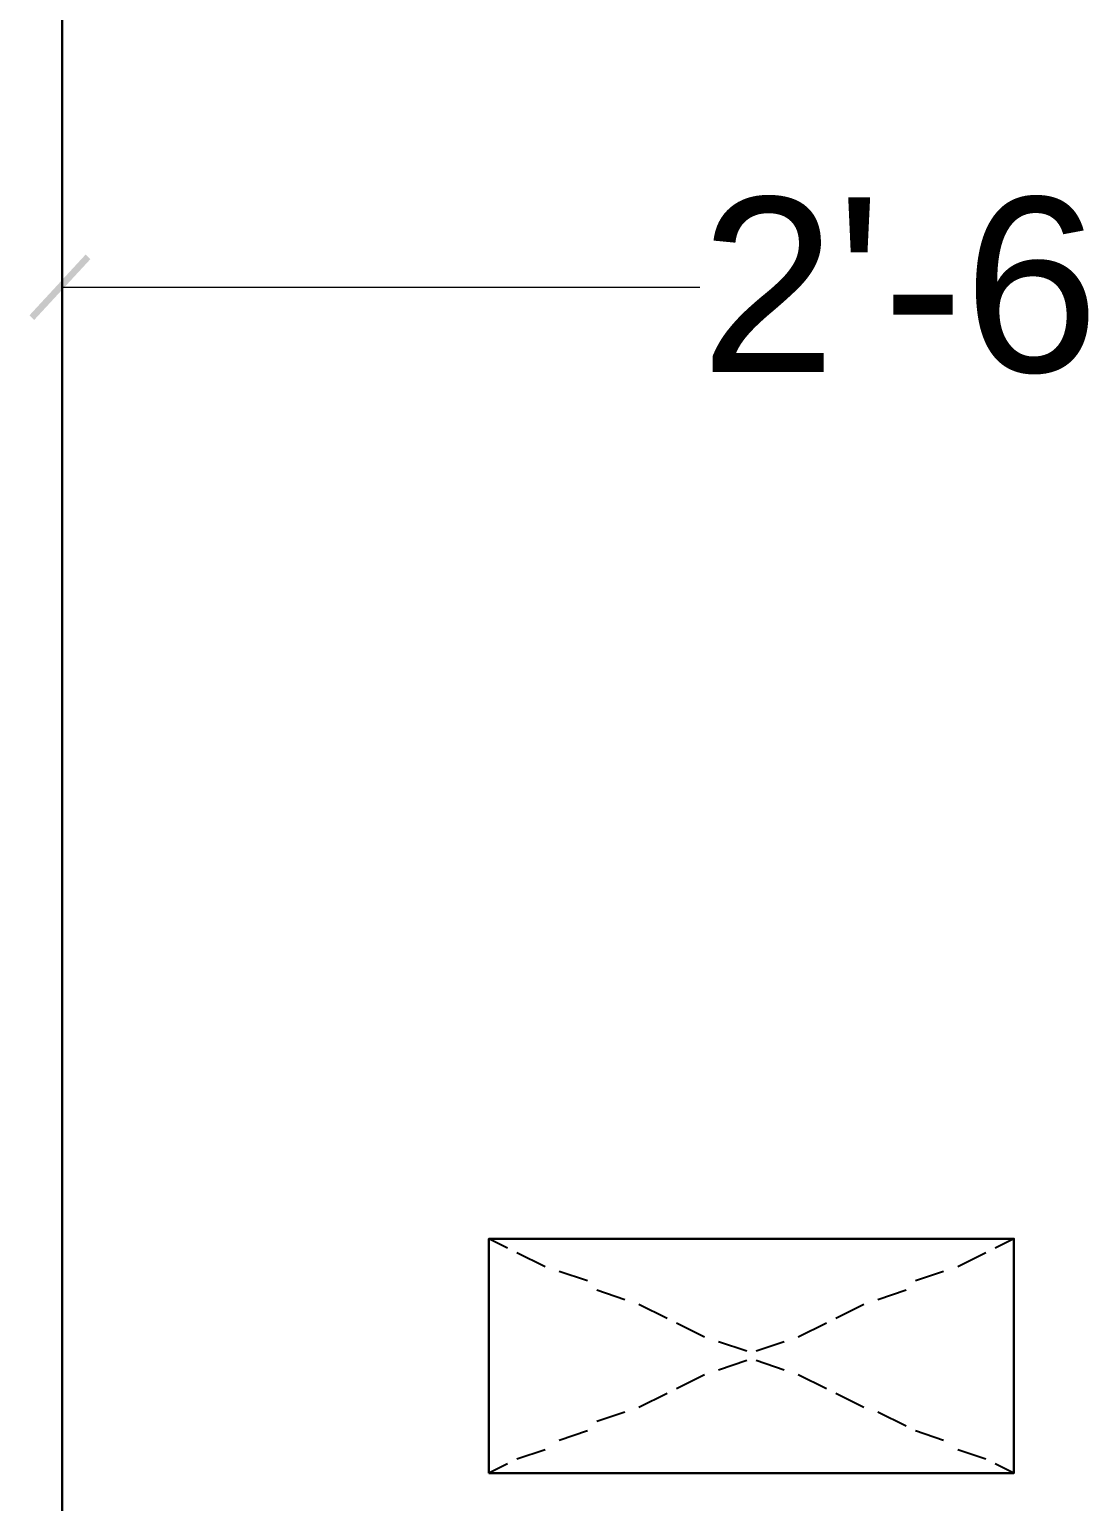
# Model space of a CAD drawing. Header units: inches. Extents: x 3324238 to 135265466, y -1036581 to 20094598.
# Drawn here: x 3353740.56 to 3353758.8, y -519281.09 to -519255.78 of the extents above; entities that cross this region are included whole.
import ezdxf

# ---------------------------------------------------------------- set-up
doc = ezdxf.new("R2010")
doc.units = ezdxf.units.IN
doc.header["$MEASUREMENT"] = 0
for name, color, linetype in [('PDF_Geometry', 7, 'Continuous'), ('PDF_Solid Fills', 7, 'Continuous'), ('PDF_Text', 1, 'Continuous')]:
    doc.layers.add(name, color=color, linetype=linetype)
doc.styles.add('PDF Arial', font='arial.ttf')

msp = doc.modelspace()

# ---------------------------------------------------------------- linework, layer by layer
at = {"layer": 'PDF_Geometry', "color": 9, "lineweight": 30, "true_color": 0xbababa}
msp.add_lwpolyline([(3353741.125, -519242.245), (3353741.125, -519332.082)], dxfattribs=at)
at = {"layer": 'PDF_Geometry', "color": 252, "lineweight": 13, "true_color": 0x979797}
msp.add_lwpolyline([(3353741.125, -519266.98), (3353741.125, -519260.051)], dxfattribs=at)
at = {"layer": 'PDF_Geometry', "color": 152, "lineweight": 13, "true_color": 0x006edd}
msp.add_lwpolyline([(3353741.125, -519260.212), (3353752.083, -519260.212)], dxfattribs=at)
at = {"layer": 'PDF_Geometry', "color": 242, "lineweight": 25, "true_color": 0xcd1f26}
for points in [[(3353748.779, -519276.729), (3353748.457, -519276.568)], [(3353757.481, -519276.568), (3353757.159, -519276.729)], [(3353749.424, -519277.051), (3353748.94, -519276.81)], [(3353756.997, -519276.81), (3353756.514, -519277.051)], [(3353750.149, -519277.293), (3353749.665, -519277.132)], [(3353756.272, -519277.132), (3353755.789, -519277.293)], [(3353750.793, -519277.615), (3353750.31, -519277.454)], [(3353755.628, -519277.454), (3353755.144, -519277.615)], [(3353751.519, -519277.938), (3353751.035, -519277.696)], [(3353754.903, -519277.696), (3353754.419, -519277.938)], [(3353752.163, -519278.26), (3353751.68, -519278.018)], [(3353754.258, -519278.018), (3353753.775, -519278.26)], [(3353752.888, -519278.502), (3353752.405, -519278.341)], [(3353753.533, -519278.341), (3353753.049, -519278.502)], [(3353752.888, -519278.663), (3353752.405, -519278.824)], [(3353753.533, -519278.824), (3353753.049, -519278.663)], [(3353752.163, -519278.905), (3353751.68, -519279.146)], [(3353754.258, -519279.146), (3353753.775, -519278.905)], [(3353751.519, -519279.227), (3353751.035, -519279.469)], [(3353754.903, -519279.469), (3353754.419, -519279.227)], [(3353750.793, -519279.549), (3353750.31, -519279.71)], [(3353755.628, -519279.791), (3353755.144, -519279.549)], [(3353750.149, -519279.871), (3353749.665, -519280.033)], [(3353756.272, -519280.033), (3353755.789, -519279.871)], [(3353749.424, -519280.194), (3353748.94, -519280.355)], [(3353756.997, -519280.355), (3353756.514, -519280.194)], [(3353748.779, -519280.435), (3353748.457, -519280.597)], [(3353757.481, -519280.597), (3353757.159, -519280.435)]]:
    msp.add_lwpolyline(points, dxfattribs=at)
at = {"layer": 'PDF_Geometry', "color": 5, "lineweight": 30}
msp.add_lwpolyline([(3353748.457, -519280.597), (3353757.481, -519280.597), (3353757.481, -519276.568), (3353748.457, -519276.568)], close=True, dxfattribs=at)
at = {"layer": 'PDF_Solid Fills', "color": 152, "lineweight": 30, "true_color": 0x006edd, "transparency": 33554559}
for points in [[(3353741.528, -519259.648), (3353740.641, -519260.776), (3353740.561, -519260.695)], [(3353741.608, -519259.729), (3353741.528, -519259.648), (3353740.641, -519260.776)]]:
    msp.add_solid(points, dxfattribs=at)

# ---------------------------------------------------------------- texts
at = {"layer": 'PDF_Text', "lineweight": 30, "insert": (3353752.09, -519261.711), "char_height": 2.9991, "attachment_point": 7, "style": 'PDF Arial'}
msp.add_mtext('2\'-6"', dxfattribs=at)

doc.saveas('drawing.dxf')
